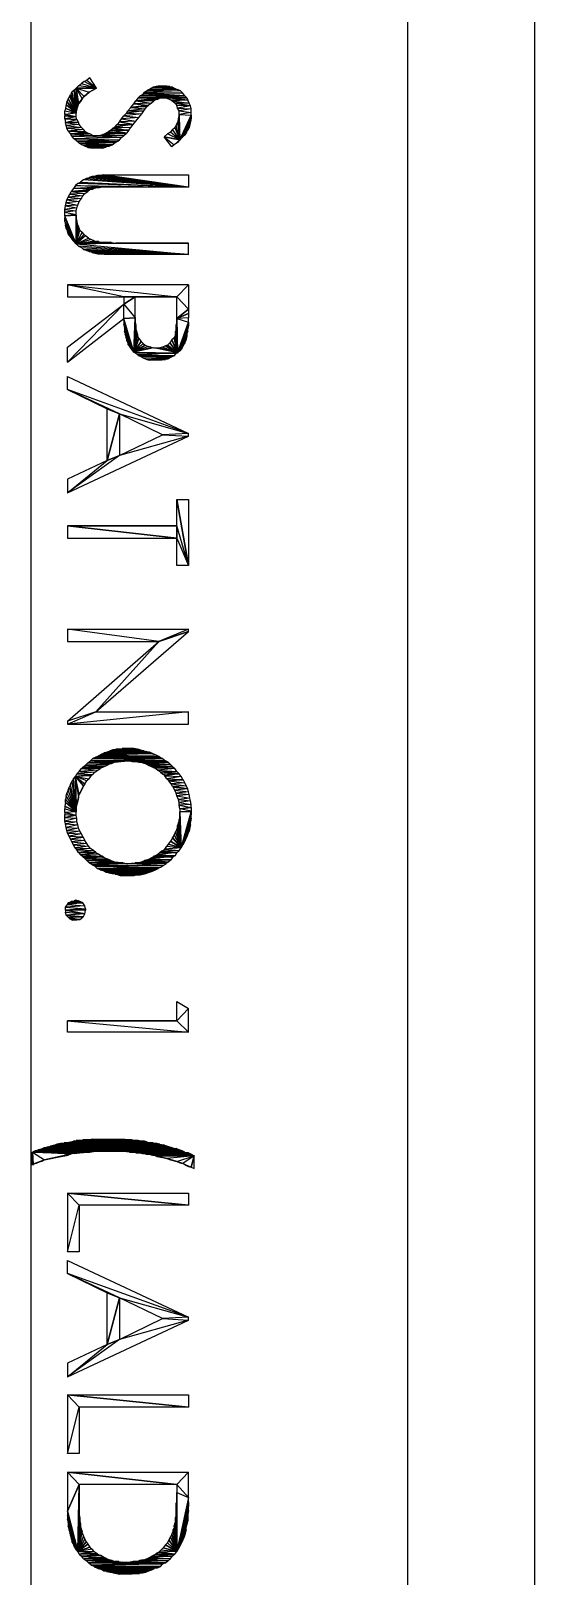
# Model space of a CAD drawing. Header units: metres. Extents: x 0 to 1000, y 0 to 1134.
# Drawn here: x 790.4 to 835, y 702.2 to 838.9 of the extents above; entities that cross this region are included whole.
import ezdxf

# ---------------------------------------------------------------- set-up
doc = ezdxf.new("R2010")
doc.units = ezdxf.units.M
doc.layers.add('PLOTS_FINAL', color=1, linetype='Continuous')
doc.layers.add('ROADS', color=1, linetype='Continuous')

msp = doc.modelspace()

# ---------------------------------------------------------------- linework, layer by layer
at = {"layer": 'PLOTS_FINAL', "color": 1}
for points in [[(794.25, 833.61), (794.06, 833.42), (794.44, 831.58)], [(794.44, 833.8), (794.25, 833.61), (794.44, 831.58)], [(794.44, 833.8), (796.22, 833.8), (794.63, 833.99)], [(795.58, 833.42), (796.22, 833.8), (794.44, 833.8)], [(795.58, 833.42), (795.14, 833.04), (794.44, 833.8)], [(795.14, 833.04), (794.44, 833.8), (794.95, 832.85)], [(794.44, 833.8), (794.95, 832.85), (794.63, 832.41)], [(794.63, 832.41), (794.57, 832.22), (794.44, 833.8)], [(794.57, 832.22), (794.44, 833.8), (794.44, 831.71)], [(794.44, 833.8), (794.44, 831.71), (794.44, 831.58)], [(796.22, 833.8), (794.63, 833.99), (794.89, 834.19)], [(794.89, 834.19), (796.22, 833.8), (795.14, 834.38)], [(796.22, 833.8), (795.14, 834.38), (795.39, 834.5)], [(795.65, 834.69), (795.39, 834.5), (796.22, 833.8)], [(795.9, 833.61), (795.58, 833.42), (796.22, 833.8)], [(800.73, 833.61), (803.65, 833.55), (800.47, 833.42)], [(803.2, 833.74), (803.39, 833.68), (800.73, 833.61)], [(800.98, 833.74), (803.2, 833.74), (800.73, 833.61)], [(803.39, 833.68), (800.73, 833.61), (803.65, 833.55)], [(800.98, 833.74), (803.2, 833.74), (801.24, 833.87)], [(801.24, 833.87), (802.95, 833.87), (801.49, 833.93)], [(803.2, 833.74), (801.24, 833.87), (802.95, 833.87)], [(801.49, 833.93), (802.7, 833.93), (801.81, 833.99)], [(802.95, 833.87), (801.49, 833.93), (802.7, 833.93)], [(802.7, 833.93), (801.81, 833.99), (802.44, 833.99)], [(793.55, 832.34), (793.49, 832.03), (794.44, 831.58)], [(793.62, 832.6), (793.55, 832.34), (794.44, 831.58)], [(793.74, 832.85), (793.62, 832.6), (794.44, 831.58)], [(793.74, 832.85), (794.44, 831.58), (793.87, 833.11)], [(794.44, 831.58), (793.87, 833.11), (793.93, 833.23)], [(794.06, 833.42), (793.93, 833.23), (794.44, 831.58)], [(794.57, 832.22), (794.5, 831.96), (794.44, 831.71)], [(794.95, 832.85), (794.82, 832.6), (794.63, 832.41)], [(795.58, 833.42), (795.39, 833.23), (795.14, 833.04)], [(799.52, 832.41), (800.79, 832.28), (799.27, 832.09)], [(800.79, 832.28), (800.79, 832.22), (799.27, 832.09)], [(800.79, 832.22), (800.66, 832.15), (799.27, 832.09)], [(799.71, 832.66), (801.05, 832.47), (799.52, 832.41)], [(801.05, 832.47), (799.52, 832.41), (800.79, 832.28)], [(801.49, 832.79), (801.87, 832.92), (799.71, 832.66)], [(801.87, 832.92), (799.9, 832.92), (799.71, 832.66)], [(801.49, 832.79), (801.3, 832.66), (799.71, 832.66)], [(801.3, 832.66), (799.71, 832.66), (801.05, 832.47)], [(799.9, 832.92), (804.22, 832.92), (800.09, 833.11)], [(802.38, 832.92), (804.22, 832.92), (799.9, 832.92)], [(802.38, 832.92), (801.87, 832.92), (799.9, 832.92)], [(800.28, 833.23), (804.03, 833.11), (800.09, 833.11)], [(804.22, 832.92), (800.09, 833.11), (804.03, 833.11)], [(800.41, 833.36), (800.28, 833.23), (804.03, 833.11)], [(800.47, 833.42), (803.84, 833.36), (800.41, 833.36)], [(803.84, 833.36), (800.41, 833.36), (804.03, 833.11)], [(803.65, 833.55), (800.47, 833.42), (803.84, 833.36)], [(801.62, 832.79), (801.49, 832.79), (801.87, 832.92)], [(802.7, 832.79), (804.28, 832.72), (802.38, 832.92)], [(804.28, 832.72), (802.38, 832.92), (804.22, 832.92)], [(802.7, 832.79), (804.28, 832.72), (802.89, 832.66)], [(804.28, 832.72), (802.89, 832.66), (804.41, 832.47)], [(802.89, 832.66), (804.41, 832.47), (803.14, 832.47)], [(803.14, 832.47), (803.33, 832.28), (804.54, 832.22)], [(804.41, 832.47), (803.14, 832.47), (804.54, 832.22)], [(803.33, 832.28), (804.54, 832.22), (803.39, 832.03)], [(804.54, 832.22), (803.39, 832.03), (804.6, 831.96)], [(793.49, 832.03), (793.43, 831.77), (794.44, 831.58)], [(793.43, 831.77), (794.44, 831.58), (793.43, 831.45)], [(794.44, 831.58), (793.43, 831.45), (794.44, 831.26)], [(793.43, 831.45), (793.43, 831.33), (794.44, 831.26)], [(793.43, 831.33), (794.44, 831.26), (793.43, 831.07)], [(794.44, 831.26), (793.43, 831.07), (794.5, 831.01)], [(793.49, 830.76), (794.5, 831.01), (793.43, 831.07)], [(794.63, 830.76), (793.49, 830.76), (794.5, 831.01)], [(798.44, 831.07), (799.71, 830.88), (798.25, 830.82)], [(799.71, 830.88), (798.25, 830.82), (799.46, 830.57)], [(798.63, 831.33), (799.97, 831.2), (798.44, 831.07)], [(799.97, 831.2), (798.44, 831.07), (799.71, 830.88)], [(798.89, 831.58), (800.22, 831.52), (798.63, 831.33)], [(800.22, 831.52), (798.63, 831.33), (799.97, 831.2)], [(800.41, 831.77), (798.89, 831.58), (800.22, 831.52)], [(799.01, 831.77), (800.41, 831.77), (798.89, 831.58)], [(799.27, 832.09), (800.54, 831.96), (799.01, 831.77)], [(800.54, 831.96), (799.01, 831.77), (800.41, 831.77)], [(800.66, 832.15), (799.27, 832.09), (800.54, 831.96)], [(803.39, 832.03), (804.6, 831.96), (803.52, 831.77)], [(803.39, 830.76), (803.59, 829.23), (803.46, 831.07)], [(803.59, 829.23), (803.46, 831.07), (803.52, 831.33)], [(804.6, 831.96), (803.52, 831.77), (804.6, 831.65)], [(803.52, 831.77), (804.6, 831.65), (803.52, 831.45)], [(804.6, 831.65), (803.52, 831.45), (804.6, 831.39)], [(803.52, 831.45), (803.52, 831.33), (803.59, 829.23)], [(803.52, 831.45), (804.6, 831.39), (803.59, 829.23)], [(804.6, 831.39), (804.6, 831.14), (803.59, 829.23)], [(804.6, 831.14), (804.54, 830.82), (803.59, 829.23)], [(794.63, 830.76), (793.49, 830.76), (794.7, 830.57)], [(793.49, 830.76), (794.7, 830.57), (793.55, 830.5)], [(794.7, 830.57), (793.55, 830.5), (794.89, 830.31)], [(793.55, 830.5), (794.89, 830.31), (793.62, 830.25)], [(794.89, 830.31), (793.62, 830.25), (795.08, 830.12)], [(793.62, 830.25), (795.08, 830.12), (793.74, 829.99)], [(795.08, 830.12), (793.74, 829.99), (795.27, 829.93)], [(793.93, 829.74), (795.27, 829.93), (793.74, 829.99)], [(795.39, 829.87), (793.93, 829.74), (795.27, 829.93)], [(795.39, 829.87), (795.65, 829.74), (793.93, 829.74)], [(795.65, 829.74), (793.93, 829.74), (795.9, 829.61)], [(793.93, 829.74), (795.9, 829.61), (794.06, 829.55)], [(795.9, 829.61), (794.06, 829.55), (798.44, 829.42)], [(794.06, 829.55), (798.44, 829.42), (794.25, 829.3)], [(798.44, 829.42), (795.9, 829.61), (796.54, 829.61)], [(796.79, 829.68), (798.63, 829.61), (796.54, 829.61)], [(798.63, 829.61), (796.54, 829.61), (798.44, 829.42)], [(798.89, 829.8), (796.79, 829.68), (798.63, 829.61)], [(797.04, 829.8), (798.89, 829.8), (796.79, 829.68)], [(797.3, 829.93), (797.04, 829.8), (798.89, 829.8)], [(797.3, 829.93), (798.89, 829.8), (797.49, 830.06)], [(797.68, 830.25), (799.08, 830.06), (797.49, 830.06)], [(798.89, 829.8), (797.49, 830.06), (799.08, 830.06)], [(797.87, 830.38), (799.27, 830.31), (797.68, 830.25)], [(799.27, 830.31), (797.68, 830.25), (799.08, 830.06)], [(798.06, 830.57), (799.46, 830.57), (797.87, 830.38)], [(799.46, 830.57), (797.87, 830.38), (799.27, 830.31)], [(798.25, 830.82), (798.06, 830.57), (799.46, 830.57)], [(802.19, 829.49), (803.59, 829.23), (802.51, 829.74)], [(803.08, 828.79), (803.59, 829.23), (802.19, 829.49)], [(802.19, 829.49), (803.08, 828.79), (802.89, 828.6)], [(803.59, 829.23), (802.51, 829.74), (802.76, 829.93)], [(802.76, 829.93), (803.59, 829.23), (802.95, 830.12)], [(803.59, 829.23), (802.95, 830.12), (803.14, 830.31)], [(803.14, 830.31), (803.59, 829.23), (803.27, 830.5)], [(803.59, 829.23), (803.27, 830.5), (803.39, 830.76)], [(804.54, 830.82), (804.47, 830.57), (803.59, 829.23)], [(804.47, 830.57), (804.41, 830.31), (803.59, 829.23)], [(804.22, 829.99), (804.41, 830.31), (803.59, 829.23)], [(804.22, 829.99), (804.16, 829.8), (803.59, 829.23)], [(804.16, 829.8), (803.97, 829.61), (803.59, 829.23)], [(803.97, 829.61), (803.78, 829.42), (803.59, 829.23)], [(804.28, 830.06), (804.22, 829.99), (804.41, 830.31)], [(798.44, 829.42), (794.25, 829.3), (798.25, 829.23)], [(794.25, 829.3), (798.25, 829.23), (794.5, 829.11)], [(798.25, 829.23), (794.5, 829.11), (798.12, 829.11)], [(798.12, 829.11), (794.7, 828.91), (794.5, 829.11)], [(797.87, 828.98), (798.12, 829.11), (794.7, 828.91)], [(797.87, 828.98), (794.7, 828.91), (797.62, 828.79)], [(794.7, 828.91), (794.95, 828.79), (797.62, 828.79)], [(794.95, 828.79), (797.62, 828.79), (795.2, 828.66)], [(797.62, 828.79), (795.2, 828.66), (797.36, 828.66)], [(795.2, 828.66), (797.36, 828.66), (795.46, 828.53)], [(797.36, 828.66), (797.11, 828.6), (795.46, 828.53)], [(797.11, 828.6), (795.46, 828.53), (796.79, 828.47)], [(795.46, 828.53), (796.79, 828.47), (795.71, 828.47)], [(797.93, 828.98), (797.87, 828.98), (798.12, 829.11)], [(803.39, 828.98), (803.08, 828.79), (803.59, 829.23)], [(804.35, 825.04), (794.57, 825.36), (794.82, 825.49)], [(794.82, 825.49), (804.35, 825.04), (795.08, 825.68)], [(804.35, 825.04), (795.08, 825.68), (795.33, 825.8)], [(795.33, 825.8), (804.35, 825.04), (795.58, 825.87)], [(804.35, 825.04), (795.58, 825.87), (795.65, 825.93)], [(795.84, 825.99), (795.65, 825.93), (804.35, 825.04)], [(795.84, 825.99), (796.03, 825.99)], [(796.03, 825.99), (795.84, 825.99), (804.35, 825.04)], [(796.28, 826.06), (796.03, 825.99), (804.35, 825.04)], [(796.28, 826.06), (796.54, 826.06)], [(796.54, 826.06), (796.28, 826.06), (804.35, 825.04)], [(796.54, 826.06), (804.35, 825.04), (796.85, 826.12)], [(804.35, 825.04), (796.85, 826.12), (804.35, 826.12)], [(793.74, 824.15), (794.89, 824.03), (793.62, 823.9)], [(794.89, 824.03), (793.62, 823.9), (794.7, 823.77)], [(793.87, 824.41), (795.01, 824.28), (793.74, 824.15)], [(795.01, 824.28), (793.74, 824.15), (794.89, 824.03)], [(794, 824.66), (795.2, 824.47), (793.87, 824.41)], [(795.2, 824.47), (793.87, 824.41), (795.01, 824.28)], [(794, 824.66), (795.9, 824.85), (794.19, 824.91)], [(795.65, 824.79), (794, 824.66), (795.9, 824.85)], [(795.65, 824.79), (795.46, 824.66), (794, 824.66)], [(795.46, 824.66), (794, 824.66), (795.2, 824.47)], [(796.6, 825.04), (794.38, 825.17), (794.19, 824.91)], [(796.16, 824.98), (796.6, 825.04), (794.19, 824.91)], [(795.9, 824.85), (794.19, 824.91), (796.16, 824.98)], [(794.38, 825.17), (804.35, 825.04), (794.57, 825.36)], [(804.35, 825.04), (796.6, 825.04), (794.38, 825.17)], [(796.47, 824.98), (796.16, 824.98), (796.6, 825.04)], [(793.49, 823.39), (794.5, 823.2), (793.43, 823.07)], [(794.5, 823.2), (793.43, 823.07), (794.44, 822.95)], [(793.43, 823.07), (794.44, 822.95), (793.43, 822.82)], [(794.44, 822.95), (793.43, 822.82), (794.44, 822.63)], [(793.43, 822.82), (794.44, 822.63), (793.43, 822.5)], [(793.55, 823.64), (794.57, 823.45), (793.49, 823.39)], [(794.57, 823.45), (793.49, 823.39), (794.5, 823.2)], [(793.62, 823.9), (794.7, 823.77), (793.55, 823.64)], [(794.7, 823.77), (793.55, 823.64), (794.57, 823.45)], [(793.43, 822.5), (794.44, 822.56), (794.44, 822.63)], [(794.44, 820.02), (793.43, 822.5), (794.44, 822.56)], [(793.43, 822.31), (794.44, 820.02), (793.43, 822.5)], [(794.44, 820.02), (793.43, 821.99), (793.43, 822.31)], [(793.49, 821.68), (794.44, 820.02), (793.43, 821.99)], [(794.44, 820.02), (793.55, 821.42), (793.49, 821.68)], [(793.68, 821.17), (794.44, 820.02), (793.55, 821.42)], [(794.44, 820.02), (794.44, 822.25), (794.44, 822.56)], [(794.5, 821.99), (794.44, 820.02), (794.44, 822.25)], [(794.44, 820.02), (794.57, 821.68), (794.5, 821.99)], [(794.63, 821.55), (794.44, 820.02), (794.57, 821.68)], [(794.44, 820.02), (794.76, 821.23), (794.63, 821.55)], [(794.44, 820.02), (793.74, 820.91), (793.68, 821.17)], [(793.93, 820.66), (794.44, 820.02), (793.74, 820.91)], [(794.44, 820.02), (794.06, 820.47), (793.93, 820.66)], [(794.19, 820.28), (794.44, 820.02), (794.06, 820.47)], [(794.95, 821.04), (794.44, 820.02), (794.76, 821.23)], [(794.44, 820.02), (795.14, 820.85), (794.95, 821.04)], [(795.27, 820.72), (794.44, 820.02), (795.14, 820.85)], [(794.44, 820.02), (795.52, 820.53), (795.27, 820.72)], [(795.77, 820.41), (794.44, 820.02), (795.52, 820.53)], [(794.44, 820.02), (796.03, 820.28), (795.77, 820.41)], [(796.22, 820.22), (794.44, 820.02), (796.03, 820.28)], [(796.41, 820.22), (796.6, 820.15), (794.44, 820.02)], [(796.22, 820.22), (796.41, 820.22), (794.44, 820.02)], [(797.55, 820.15), (797.93, 820.09), (794.44, 820.02)], [(796.6, 820.15), (797.55, 820.15), (794.44, 820.02)], [(804.35, 820.09), (794.44, 820.02), (804.35, 819.07)], [(797.93, 820.09), (804.35, 820.09), (794.44, 820.02)], [(804.35, 819.07), (794.63, 819.83), (794.44, 820.02)], [(796.41, 820.22), (796.22, 820.22)], [(797.55, 820.15), (796.6, 820.15)], [(804.35, 820.09), (797.93, 820.09)], [(794.89, 819.71), (804.35, 819.07), (794.63, 819.83)], [(804.35, 819.07), (795.08, 819.52), (794.89, 819.71)], [(795.33, 819.45), (804.35, 819.07), (795.08, 819.52)], [(795.58, 819.33), (795.65, 819.33), (795.33, 819.45)], [(795.65, 819.33), (795.33, 819.45), (804.35, 819.07)], [(804.35, 819.07), (795.84, 819.26), (795.65, 819.33)], [(796.09, 819.2), (804.35, 819.07), (795.84, 819.26)], [(796.35, 819.14), (796.6, 819.14), (796.09, 819.2)], [(796.6, 819.14), (796.09, 819.2), (804.35, 819.07)], [(796.6, 819.14), (804.35, 819.07), (796.92, 819.07)], [(793.68, 815.33), (798.63, 815.33), (793.68, 816.41)], [(798.63, 815.33), (793.68, 816.41), (803.33, 815.33)], [(793.68, 816.41), (803.33, 815.33), (804.35, 816.41)], [(803.33, 815.33), (804.35, 816.41), (804.35, 814.25)], [(798.63, 813.42), (798.63, 814.69), (793.68, 809.55)], [(798.63, 814.69), (793.68, 809.55), (793.68, 810.88)], [(799.65, 815.33), (798.63, 814.69), (799.65, 813.48)], [(803.33, 815.33), (799.65, 815.33), (798.63, 815.33)], [(799.65, 815.33), (798.63, 815.33), (798.63, 814.69)], [(798.63, 814.69), (799.65, 813.48), (798.63, 813.42)], [(803.33, 815.33), (804.35, 814.25), (803.33, 813.42)], [(799.52, 810.44), (798.63, 813.42), (799.65, 813.48)], [(798.63, 813.23), (799.52, 810.44), (798.63, 813.42)], [(798.63, 813.23), (798.63, 812.91), (799.52, 810.44)], [(799.65, 813.48), (799.65, 813.1), (799.52, 810.44)], [(799.65, 813.1), (799.71, 812.79), (799.52, 810.44)], [(803.27, 812.85), (803.39, 810.37), (803.33, 813.23)], [(804.35, 814.25), (804.35, 813.87), (803.33, 813.42)], [(804.35, 813.87), (804.35, 813.48), (803.33, 813.42)], [(804.35, 813.48), (803.33, 813.42), (804.35, 813.1)], [(803.39, 810.37), (803.33, 813.23), (803.33, 813.42)], [(803.33, 813.42), (804.35, 813.1), (803.39, 810.37)], [(804.35, 813.1), (804.35, 812.79), (803.39, 810.37)], [(798.63, 812.91), (798.7, 812.6), (799.52, 810.44)], [(798.7, 812.6), (798.7, 812.28), (799.52, 810.44)], [(798.7, 812.28), (798.76, 812.02), (799.52, 810.44)], [(798.76, 812.02), (798.82, 811.77), (799.52, 810.44)], [(798.82, 811.77), (798.89, 811.52), (799.52, 810.44)], [(799.71, 812.79), (799.71, 812.47), (799.52, 810.44)], [(799.71, 812.47), (799.78, 812.21), (799.52, 810.44)], [(799.52, 810.44), (799.84, 812.02), (799.78, 812.21)], [(799.84, 811.9), (799.52, 810.44), (799.84, 812.02)], [(799.84, 811.9), (799.97, 811.64), (799.52, 810.44)], [(803.39, 810.37), (803.08, 811.71), (803.14, 811.83)], [(803.2, 812.02), (803.14, 811.83), (803.39, 810.37)], [(803.27, 812.53), (803.2, 812.28), (803.39, 810.37)], [(803.2, 812.28), (803.2, 812.02), (803.39, 810.37)], [(803.27, 812.85), (803.27, 812.53), (803.39, 810.37)], [(804.35, 812.79), (804.28, 812.53), (803.39, 810.37)], [(803.39, 810.37), (804.28, 812.28), (804.28, 812.53)], [(804.22, 812.09), (803.39, 810.37), (804.28, 812.28)], [(804.22, 812.09), (804.22, 811.9), (803.39, 810.37)], [(803.39, 810.37), (804.22, 811.83), (804.22, 811.9)], [(804.16, 811.58), (803.39, 810.37), (804.22, 811.83)], [(799.01, 811.26), (799.52, 810.44), (798.89, 811.52)], [(799.01, 811.13), (799.2, 810.88), (799.01, 811.26)], [(799.2, 810.88), (799.01, 811.26), (799.52, 810.44)], [(799.2, 810.88), (799.33, 810.69), (799.52, 810.44)], [(799.97, 811.64), (800.16, 811.39), (799.52, 810.44)], [(800.16, 811.39), (800.35, 811.2), (799.52, 810.44)], [(800.35, 811.2), (800.54, 811.07), (799.52, 810.44)], [(800.54, 811.07), (800.79, 810.94), (799.52, 810.44)], [(799.52, 810.44), (801.05, 810.88), (800.79, 810.94)], [(801.3, 810.82), (799.52, 810.44), (801.05, 810.88)], [(801.3, 810.82), (799.52, 810.44), (803.39, 810.37)], [(799.52, 810.44), (803.39, 810.37), (799.78, 810.25)], [(803.39, 810.37), (803.27, 810.31), (799.78, 810.25)], [(801.3, 810.82), (801.81, 810.82), (803.39, 810.37)], [(801.81, 810.82), (803.39, 810.37), (802.06, 810.88)], [(802.32, 811.01), (802.06, 810.88), (803.39, 810.37)], [(802.51, 811.07), (802.32, 811.01), (803.39, 810.37)], [(802.7, 811.26), (802.51, 811.07), (803.39, 810.37)], [(802.89, 811.52), (802.7, 811.26), (803.39, 810.37)], [(802.89, 811.52), (803.39, 810.37), (803.08, 811.71)], [(804.16, 811.58), (804.03, 811.26), (803.39, 810.37)], [(803.39, 810.37), (803.9, 811.07), (804.03, 811.26)], [(803.78, 810.82), (803.39, 810.37), (803.9, 811.07)], [(803.78, 810.82), (803.59, 810.56), (803.39, 810.37)], [(803.27, 810.31), (799.78, 810.25), (803.08, 810.12)], [(803.08, 810.12), (799.97, 810.12), (799.78, 810.25)], [(800.16, 810.06), (803.08, 810.12), (799.97, 810.12)], [(802.82, 809.99), (800.16, 810.06), (803.08, 810.12)], [(800.35, 809.93), (802.82, 809.99), (800.16, 810.06)], [(802.57, 809.86), (800.35, 809.93), (802.82, 809.99)], [(800.66, 809.8), (802.57, 809.86), (800.35, 809.93)], [(802.32, 809.8), (800.66, 809.8), (802.57, 809.86)], [(800.92, 809.74), (802.32, 809.8), (800.66, 809.8)], [(802, 809.74), (800.92, 809.74), (802.32, 809.8)], [(804.35, 803.26), (793.68, 807.13), (793.68, 808.28)], [(793.68, 807.13), (797.17, 805.42), (798.25, 804.98)], [(798.25, 804.98), (804.35, 803.26), (793.68, 807.13)], [(797.17, 805.42), (798.25, 804.98), (797.17, 800.85)], [(798.25, 804.98), (798.25, 801.29), (797.17, 800.85)], [(798.25, 804.98), (804.35, 803.26), (802.06, 803.13)], [(804.35, 803.01), (798.25, 801.29), (793.68, 797.99)], [(802.06, 803.13), (804.35, 803.01), (798.25, 801.29)], [(804.35, 803.26), (802.06, 803.13), (804.35, 803.01)], [(793.68, 797.99), (797.17, 800.85), (798.25, 801.29)], [(793.68, 799.2), (793.68, 797.99), (797.17, 800.85)], [(804.35, 791.58), (803.33, 795.07), (803.33, 797.42)], [(804.35, 791.58), (803.33, 797.42), (804.35, 797.42)], [(793.68, 795.07), (793.68, 793.99), (803.33, 793.99)], [(793.68, 795.07), (803.33, 795.07)], [(803.33, 795.07), (793.68, 795.07), (803.33, 793.99)], [(803.33, 793.99), (804.35, 791.58), (803.33, 795.07)], [(803.33, 793.99), (804.35, 791.58), (803.33, 791.58)], [(804.35, 785.93), (801.74, 784.85), (793.68, 785.93)], [(801.74, 784.85), (793.68, 785.93), (793.68, 784.85)], [(804.35, 785.73), (804.35, 785.93), (801.74, 784.85)], [(801.74, 784.85), (796.16, 778.62), (793.68, 777.8)], [(804.35, 785.73), (801.74, 784.85), (796.16, 778.62)], [(804.35, 777.54), (804.35, 778.62), (793.68, 777.54)], [(804.35, 778.62), (793.68, 777.54), (796.16, 778.62)], [(793.68, 777.54), (796.16, 778.62), (793.68, 777.8)], [(796.66, 774.88), (801.49, 774.81), (796.41, 774.75)], [(796.92, 775), (801.17, 774.94), (796.66, 774.88)], [(801.17, 774.94), (796.66, 774.88), (801.49, 774.81)], [(797.17, 775.07), (796.92, 775), (801.17, 774.94)], [(800.66, 775.13), (797.17, 775.07), (800.41, 775.19)], [(797.17, 775.07), (800.41, 775.19), (797.43, 775.19)], [(800.66, 775.13), (800.92, 775.07), (797.17, 775.07)], [(800.92, 775.07), (797.17, 775.07), (801.17, 774.94)], [(800.41, 775.19), (797.43, 775.19), (800.09, 775.26)], [(797.43, 775.19), (800.09, 775.26), (797.68, 775.26)], [(800.09, 775.26), (797.68, 775.26), (797.93, 775.32)], [(797.93, 775.32), (798.25, 775.32)], [(798.25, 775.32), (797.93, 775.32), (800.09, 775.26)], [(798.51, 775.38), (799.84, 775.32), (798.25, 775.32)], [(799.84, 775.32), (798.25, 775.32), (800.09, 775.26)], [(799.52, 775.38), (798.51, 775.38), (799.84, 775.32)], [(794.89, 773.61), (796.35, 773.48), (794.7, 773.35)], [(796.35, 773.48), (794.7, 773.35), (796.09, 773.29)], [(796.54, 773.61), (794.89, 773.61), (796.79, 773.73)], [(794.89, 773.61), (796.79, 773.73), (795.01, 773.73)], [(796.54, 773.61), (794.89, 773.61), (796.35, 773.48)], [(795.27, 773.92), (797.04, 773.86), (795.01, 773.73)], [(797.04, 773.86), (795.01, 773.73), (796.79, 773.73)], [(795.27, 773.92), (797.55, 774.05), (795.46, 774.11)], [(797.3, 773.99), (795.27, 773.92), (797.55, 774.05)], [(797.3, 773.99), (795.27, 773.92), (797.04, 773.86)], [(798.38, 774.24), (798.95, 774.3), (795.46, 774.11)], [(795.71, 774.3), (798.95, 774.3), (795.46, 774.11)], [(797.81, 774.18), (798.38, 774.24), (795.46, 774.11)], [(797.81, 774.18), (795.46, 774.11), (797.55, 774.05)], [(795.71, 774.3), (802.32, 774.3), (795.9, 774.5)], [(802.32, 774.3), (799.14, 774.3), (795.71, 774.3)], [(799.14, 774.3), (795.71, 774.3), (798.95, 774.3)], [(795.9, 774.5), (802.06, 774.5), (796.16, 774.62)], [(802.32, 774.3), (795.9, 774.5), (802.06, 774.5)], [(796.41, 774.75), (801.74, 774.69), (796.16, 774.62)], [(796.16, 774.62), (801.81, 774.62), (801.74, 774.69)], [(802.06, 774.5), (796.16, 774.62), (801.81, 774.62)], [(801.49, 774.81), (796.41, 774.75), (801.74, 774.69)], [(798.12, 774.18), (797.81, 774.18), (798.38, 774.24)], [(798.7, 774.24), (798.38, 774.24), (798.95, 774.3)], [(799.39, 774.24), (799.71, 774.24), (799.14, 774.3)], [(799.71, 774.24), (799.14, 774.3), (802.57, 774.18)], [(799.14, 774.3), (802.57, 774.18), (802.32, 774.3)], [(799.71, 774.24), (799.97, 774.18), (802.57, 774.18)], [(799.97, 774.18), (802.57, 774.18), (800.28, 774.11)], [(802.57, 774.18), (800.28, 774.11), (802.76, 773.99)], [(800.28, 774.11), (800.54, 774.05), (802.76, 773.99)], [(800.54, 774.05), (802.76, 773.99), (800.79, 773.92)], [(802.76, 773.99), (800.79, 773.92), (802.95, 773.8)], [(800.79, 773.92), (801.05, 773.8), (802.95, 773.8)], [(801.05, 773.8), (802.95, 773.8), (801.3, 773.67)], [(801.3, 773.67), (801.36, 773.67), (802.95, 773.8)], [(801.36, 773.67), (802.95, 773.8), (803.14, 773.61)], [(801.36, 773.67), (803.14, 773.61), (801.62, 773.48)], [(803.14, 773.61), (801.62, 773.48), (803.33, 773.35)], [(801.62, 773.48), (803.33, 773.35), (801.87, 773.29)], [(793.81, 771.96), (794.44, 769.8), (793.93, 772.21)], [(794.44, 769.8), (793.93, 772.21), (794.06, 772.46)], [(794.06, 772.46), (794.44, 769.8), (794.19, 772.72)], [(794.44, 769.8), (794.19, 772.72), (794.38, 772.91)], [(794.5, 773.16), (795.9, 773.1), (794.38, 772.91)], [(795.9, 773.1), (795.77, 772.97), (794.38, 772.91)], [(795.77, 772.97), (794.38, 772.91), (795.58, 772.72)], [(795.58, 772.72), (795.39, 772.53), (794.38, 772.91)], [(795.39, 772.53), (794.38, 772.91), (795.2, 772.27)], [(794.38, 772.91), (795.2, 772.27), (795.08, 772.08)], [(795.08, 772.08), (794.7, 771.32), (794.38, 772.91)], [(794.7, 771.32), (794.38, 772.91), (794.63, 771.07)], [(794.38, 772.91), (794.63, 771.07), (794.44, 770.24)], [(794.38, 772.91), (794.44, 770.24), (794.44, 769.8)], [(794.7, 773.35), (796.09, 773.29), (794.5, 773.16)], [(796.09, 773.29), (794.5, 773.16), (795.9, 773.1)], [(803.52, 773.16), (801.87, 773.29), (803.33, 773.35)], [(802.06, 773.16), (803.52, 773.16), (801.87, 773.29)], [(802.06, 773.16), (803.52, 773.16), (802.25, 772.97)], [(803.52, 773.16), (802.25, 772.97), (803.71, 772.91)], [(802.25, 772.97), (803.71, 772.91), (802.44, 772.72)], [(803.71, 772.91), (802.44, 772.72), (803.84, 772.65)], [(802.44, 772.72), (803.84, 772.65), (802.63, 772.53)], [(803.84, 772.65), (803.9, 772.59), (802.63, 772.53)], [(803.9, 772.59), (802.63, 772.53), (804.03, 772.34)], [(802.63, 772.53), (804.03, 772.34), (802.82, 772.27)], [(804.03, 772.34), (802.82, 772.27), (804.16, 772.08)], [(802.82, 772.27), (804.16, 772.08), (802.95, 772.02)], [(793.49, 770.88), (794.44, 769.8), (793.55, 771.19)], [(794.44, 769.8), (793.49, 770.62), (793.49, 770.88)], [(794.44, 769.8), (793.55, 771.19), (793.62, 771.45)], [(793.62, 771.45), (794.44, 769.8), (793.74, 771.7)], [(794.44, 769.8), (793.74, 771.7), (793.81, 771.96)], [(794.63, 771.07), (794.57, 770.75), (794.44, 770.24)], [(794.57, 770.75), (794.5, 770.49), (794.44, 770.24)], [(795.08, 772.08), (794.95, 771.83), (794.7, 771.32)], [(794.95, 771.83), (794.82, 771.57), (794.7, 771.32)], [(804.16, 772.08), (802.95, 772.02), (804.28, 771.83)], [(802.95, 772.02), (803.01, 771.96), (804.28, 771.83)], [(803.01, 771.96), (804.28, 771.83), (803.14, 771.7)], [(804.28, 771.83), (803.14, 771.7), (804.35, 771.57)], [(803.14, 771.7), (804.35, 771.57), (803.27, 771.45)], [(804.35, 771.57), (803.27, 771.45), (804.41, 771.32)], [(803.27, 771.45), (804.41, 771.32), (803.33, 771.19)], [(804.41, 771.32), (803.33, 771.19), (804.47, 771)], [(803.33, 771.19), (804.47, 771), (803.46, 770.88)], [(804.47, 771), (803.46, 770.88), (804.54, 770.75)], [(803.46, 770.88), (804.54, 770.75), (803.52, 770.62)], [(804.54, 770.75), (803.52, 770.62), (804.6, 770.43)], [(793.43, 770.3), (794.44, 769.8), (793.49, 770.62)], [(793.43, 770.3), (793.43, 770.05), (794.44, 769.8)], [(793.43, 770.05), (794.44, 769.8), (793.43, 769.73)], [(794.44, 769.8), (793.43, 769.73), (794.44, 769.48)], [(793.43, 769.73), (793.43, 769.54), (794.44, 769.48)], [(793.43, 769.54), (794.44, 769.48), (793.43, 769.29)], [(794.44, 769.48), (793.43, 769.29), (794.5, 769.22)], [(794.44, 770.24), (794.44, 769.92), (794.44, 769.8)], [(803.52, 770.62), (804.6, 770.43), (803.52, 770.37)], [(804.6, 770.43), (803.52, 770.37), (804.6, 770.18)], [(803.52, 770.37), (804.6, 770.18), (803.59, 770.05)], [(803.59, 769.42), (803.52, 769.1), (803.71, 766.62)], [(804.6, 769.86), (803.59, 770.05), (804.6, 770.18)], [(803.59, 769.8), (804.6, 769.86), (803.59, 770.05)], [(804.6, 769.8), (803.59, 769.8), (804.6, 769.86)], [(803.59, 769.8), (803.59, 769.67), (803.71, 766.62)], [(803.71, 766.62), (804.6, 769.8), (803.59, 769.8)], [(803.59, 769.67), (803.59, 769.42), (803.71, 766.62)], [(804.6, 769.54), (803.71, 766.62), (804.6, 769.8)], [(803.71, 766.62), (804.6, 769.22), (804.6, 769.54)], [(793.43, 769.29), (794.5, 769.22), (793.43, 768.97)], [(794.5, 769.22), (793.43, 768.97), (794.5, 768.91)], [(793.43, 768.97), (794.5, 768.91), (793.49, 768.72)], [(794.5, 768.91), (793.49, 768.72), (794.57, 768.65)], [(793.49, 768.72), (794.57, 768.65), (793.55, 768.4)], [(794.57, 768.65), (793.55, 768.4), (794.63, 768.34)], [(793.55, 768.4), (794.63, 768.34), (793.62, 768.15)], [(794.63, 768.34), (793.62, 768.15), (794.76, 768.08)], [(793.62, 768.15), (794.76, 768.08), (793.68, 767.89)], [(794.76, 768.08), (793.68, 767.89), (794.89, 767.83)], [(803.2, 768.02), (803.08, 767.76), (803.71, 766.62)], [(803.33, 768.27), (803.2, 768.02), (803.71, 766.62)], [(803.39, 768.59), (803.33, 768.27), (803.71, 766.62)], [(803.46, 768.84), (803.39, 768.59), (803.71, 766.62)], [(803.52, 769.1), (803.46, 768.84), (803.71, 766.62)], [(804.54, 768.91), (803.71, 766.62), (804.6, 769.22)], [(803.71, 766.62), (804.54, 768.65), (804.54, 768.91)], [(804.47, 768.4), (803.71, 766.62), (804.54, 768.65)], [(804.28, 767.83), (804.47, 768.4), (803.71, 766.62)], [(804.41, 768.08), (804.28, 767.83), (804.47, 768.4)], [(793.68, 767.89), (794.89, 767.83), (793.81, 767.64)], [(794.89, 767.83), (793.81, 767.64), (795.01, 767.57)], [(793.81, 767.64), (795.01, 767.57), (793.93, 767.38)], [(795.01, 767.57), (795.08, 767.51), (793.93, 767.38)], [(795.08, 767.51), (793.93, 767.38), (795.2, 767.26)], [(793.93, 767.38), (795.2, 767.26), (794.06, 767.13)], [(795.2, 767.26), (794.06, 767.13), (795.39, 767)], [(794.06, 767.13), (795.39, 767), (794.19, 766.88)], [(795.39, 767), (794.19, 766.88), (795.52, 766.75)], [(794.19, 766.88), (795.52, 766.75), (794.31, 766.62)], [(795.52, 766.75), (794.31, 766.62), (795.71, 766.56)], [(794.31, 766.62), (795.71, 766.56), (794.5, 766.43)], [(802.44, 766.75), (803.71, 766.62), (802.25, 766.49)], [(803.71, 766.62), (802.25, 766.49), (803.52, 766.37)], [(802.57, 766.94), (802.44, 766.75), (803.71, 766.62)], [(802.76, 767.19), (802.57, 766.94), (803.71, 766.62)], [(802.76, 767.19), (803.71, 766.62), (802.95, 767.45)], [(803.08, 767.76), (802.95, 767.51), (803.71, 766.62)], [(803.71, 766.62), (802.95, 767.45), (802.95, 767.51)], [(803.84, 766.88), (804.28, 767.83), (803.71, 766.62)], [(804.22, 767.57), (803.84, 766.88), (804.28, 767.83)], [(803.84, 766.88), (804.09, 767.32), (804.22, 767.57)], [(803.97, 767.07), (803.84, 766.88), (804.09, 767.32)], [(795.71, 766.56), (794.5, 766.43), (795.97, 766.37)], [(794.5, 766.43), (795.97, 766.37), (794.63, 766.18)], [(795.97, 766.37), (794.63, 766.18), (796.16, 766.18)], [(794.82, 765.99), (796.16, 766.18), (794.63, 766.18)], [(796.41, 766.05), (794.82, 765.99), (796.16, 766.18)], [(796.41, 766.05), (794.82, 765.99), (796.66, 765.86)], [(794.82, 765.99), (796.66, 765.86), (795.01, 765.8)], [(796.73, 765.86), (795.01, 765.8), (796.92, 765.73)], [(796.66, 765.86), (796.73, 765.86), (795.01, 765.8)], [(795.01, 765.8), (796.92, 765.73), (795.2, 765.67)], [(796.92, 765.73), (795.2, 765.67), (797.24, 765.61)], [(795.2, 765.67), (797.24, 765.61), (795.39, 765.48)], [(797.24, 765.61), (795.39, 765.48), (797.49, 765.48)], [(795.58, 765.29), (797.49, 765.48), (795.39, 765.48)], [(797.74, 765.41), (795.58, 765.29), (797.49, 765.48)], [(797.74, 765.41), (798, 765.35), (795.58, 765.29)], [(798, 765.35), (795.58, 765.29), (798.31, 765.29)], [(795.58, 765.29), (798.31, 765.29), (795.84, 765.1)], [(798.57, 765.29), (798.89, 765.22), (795.84, 765.1)], [(798.31, 765.29), (798.57, 765.29), (795.84, 765.1)], [(796.73, 765.86), (796.66, 765.86)], [(798.57, 765.29), (798.31, 765.29)], [(799.65, 765.29), (802.38, 765.22), (799.33, 765.22)], [(799.65, 765.29), (799.9, 765.29)], [(799.9, 765.29), (799.65, 765.29), (802.38, 765.22)], [(799.9, 765.29), (802.38, 765.22), (800.16, 765.35)], [(800.47, 765.48), (802.57, 765.35), (800.16, 765.35)], [(802.38, 765.22), (800.16, 765.35), (802.57, 765.35)], [(800.47, 765.48), (802.57, 765.35), (800.73, 765.54)], [(800.98, 765.67), (802.82, 765.54), (800.73, 765.54)], [(802.57, 765.35), (800.73, 765.54), (802.82, 765.54)], [(803.01, 765.8), (800.98, 765.67), (802.82, 765.54)], [(801.24, 765.8), (803.01, 765.8), (800.98, 765.67)], [(801.24, 765.8), (803.01, 765.8), (801.3, 765.86)], [(801.55, 765.99), (803.2, 765.92), (801.3, 765.86)], [(803.01, 765.8), (801.3, 765.86), (803.2, 765.92)], [(803.33, 766.18), (801.55, 765.99), (803.2, 765.92)], [(801.81, 766.18), (803.33, 766.18), (801.55, 765.99)], [(802, 766.3), (801.81, 766.18), (803.33, 766.18)], [(802.25, 766.49), (803.52, 766.37), (802, 766.3)], [(803.52, 766.37), (802, 766.3), (803.33, 766.18)], [(798.89, 765.22), (795.84, 765.1), (802.12, 765.03)], [(795.84, 765.1), (802.12, 765.03), (796.09, 764.97)], [(802.12, 765.03), (796.09, 764.97), (801.87, 764.91)], [(796.09, 764.97), (801.87, 764.91), (796.28, 764.78)], [(801.87, 764.91), (801.68, 764.78), (796.28, 764.78)], [(801.68, 764.78), (796.28, 764.78), (801.43, 764.65)], [(796.28, 764.78), (801.43, 764.65), (796.54, 764.65)], [(796.54, 764.65), (796.79, 764.59), (801.17, 764.53)], [(801.43, 764.65), (796.54, 764.65), (801.17, 764.53)], [(796.79, 764.59), (801.17, 764.53), (797.04, 764.46)], [(801.17, 764.53), (797.04, 764.46), (800.92, 764.46)], [(797.04, 764.46), (800.92, 764.46), (797.3, 764.4)], [(800.92, 764.46), (797.3, 764.4), (800.6, 764.34)], [(797.3, 764.4), (797.62, 764.34), (800.6, 764.34)], [(797.62, 764.34), (800.6, 764.34), (797.87, 764.27)], [(800.6, 764.34), (797.87, 764.27), (800.35, 764.27)], [(797.87, 764.27), (800.35, 764.27), (798.12, 764.21)], [(800.35, 764.27), (798.12, 764.21), (800.09, 764.21)], [(800.09, 764.21), (799.78, 764.21), (798.12, 764.21)], [(799.78, 764.21), (798.12, 764.21), (798.44, 764.14)], [(799.78, 764.21), (799.52, 764.14), (798.44, 764.14)], [(798.89, 765.22), (799.33, 765.22), (802.12, 765.03)], [(799.33, 765.22), (802.12, 765.03), (802.38, 765.22)], [(793.68, 761.6), (795.2, 761.48), (793.49, 761.35)], [(795.2, 761.48), (793.49, 761.35), (795.27, 761.22)], [(793.49, 761.35), (795.27, 761.22), (793.49, 761.1)], [(795.27, 761.22), (795.27, 761.1), (793.49, 761.1)], [(793.74, 761.73), (795.01, 761.73), (793.68, 761.6)], [(795.01, 761.73), (793.68, 761.6), (795.2, 761.48)], [(794, 761.86), (794.89, 761.8), (793.74, 761.73)], [(794.89, 761.8), (793.74, 761.73), (795.01, 761.73)], [(794.25, 761.92), (794.63, 761.92), (794, 761.86)], [(794.63, 761.92), (794, 761.86), (794.89, 761.8)], [(794.38, 761.99), (794.25, 761.92), (794.63, 761.92)], [(793.49, 761.1), (793.49, 760.91), (795.2, 760.78)], [(795.27, 761.1), (793.49, 761.1), (795.2, 760.78)], [(793.49, 760.91), (795.2, 760.78), (793.55, 760.65)], [(795.2, 760.78), (793.55, 760.65), (795.08, 760.53)], [(793.55, 760.65), (795.08, 760.53), (793.74, 760.46)], [(795.08, 760.53), (795.01, 760.46), (793.74, 760.46)], [(794.76, 760.27), (793.87, 760.33), (793.74, 760.46)], [(795.01, 760.46), (793.74, 760.46), (794.76, 760.27)], [(794.12, 760.21), (794.76, 760.27), (793.87, 760.33)], [(794.5, 760.21), (794.12, 760.21), (794.76, 760.27)], [(803.33, 753.03), (804.35, 752.4), (803.33, 751.32)], [(804.35, 752.4), (803.33, 751.32), (804.35, 750.3)], [(793.68, 751.32), (804.35, 750.3), (793.68, 750.3)], [(793.68, 751.32), (803.33, 751.32)], [(803.33, 751.32), (793.68, 751.32), (804.35, 750.3)], [(799.9, 740.71), (794.19, 740.65), (800.16, 740.65)], [(799.58, 740.71), (799.9, 740.71), (794.19, 740.65)], [(794.44, 740.71), (799.58, 740.71), (794.19, 740.65)], [(794.44, 740.71), (794.76, 740.71)], [(794.76, 740.71), (794.44, 740.71), (799.58, 740.71)], [(799.33, 740.78), (794.76, 740.71), (799.58, 740.71)], [(799.01, 740.78), (799.33, 740.78), (794.76, 740.71)], [(795.01, 740.78), (799.01, 740.78), (794.76, 740.71)], [(795.01, 740.78), (795.58, 740.78)], [(795.58, 740.78), (795.01, 740.78), (799.01, 740.78)], [(795.58, 740.78), (799.01, 740.78), (795.9, 740.84)], [(799.01, 740.78), (795.9, 740.84), (798.76, 740.84)], [(799.33, 740.78), (799.01, 740.78)], [(799.9, 740.71), (799.58, 740.71)], [(795.97, 739.76), (790.82, 739.82), (790.57, 739.7)], [(795.97, 739.76), (790.57, 739.7), (795.65, 739.7)], [(795.65, 739.7), (795.33, 739.7), (790.57, 739.7)], [(795.33, 739.7), (790.57, 739.7), (794.76, 739.63)], [(790.57, 739.7), (794.76, 739.63), (794.25, 739.57)], [(794.25, 739.57), (793.93, 739.51), (790.57, 739.7)], [(793.93, 739.51), (790.57, 739.7), (791.65, 739)], [(790.57, 739.7), (791.65, 739), (790.63, 738.62)], [(790.57, 739.7), (790.63, 738.62), (790.57, 738.55)], [(791.08, 739.89), (803.52, 739.89), (790.82, 739.82)], [(803.52, 739.89), (790.82, 739.82), (803.78, 739.82)], [(790.82, 739.82), (803.78, 739.82), (798.89, 739.76)], [(798.89, 739.76), (795.97, 739.76), (790.82, 739.82)], [(791.33, 739.95), (791.08, 739.89), (803.52, 739.89)], [(802.95, 740.08), (803.27, 740.01), (791.33, 739.95)], [(791.58, 740.08), (802.95, 740.08), (791.33, 739.95)], [(803.27, 740.01), (791.33, 739.95), (803.52, 739.89)], [(791.84, 740.14), (802.7, 740.14), (791.58, 740.08)], [(802.7, 740.14), (791.58, 740.08), (802.95, 740.08)], [(792.79, 739.25), (793.93, 739.51), (791.65, 739)], [(792.16, 740.21), (802.44, 740.21), (791.84, 740.14)], [(802.44, 740.21), (791.84, 740.14), (802.7, 740.14)], [(792.41, 740.27), (792.16, 740.21), (802.44, 740.21)], [(801.81, 740.4), (802.12, 740.33), (792.41, 740.27)], [(792.73, 740.4), (801.81, 740.4), (792.41, 740.27)], [(802.12, 740.33), (792.41, 740.27), (802.44, 740.21)], [(793.04, 740.46), (792.73, 740.4), (801.81, 740.4)], [(793.74, 739.44), (792.79, 739.25), (793.93, 739.51)], [(793.74, 739.44), (793.43, 739.38), (792.79, 739.25)], [(793.43, 739.38), (793.11, 739.32), (792.79, 739.25)], [(801.24, 740.52), (801.55, 740.46), (793.04, 740.46)], [(801.05, 740.52), (801.24, 740.52), (793.04, 740.46)], [(793.36, 740.52), (801.05, 740.52), (793.04, 740.46)], [(801.55, 740.46), (793.04, 740.46), (801.81, 740.4)], [(793.36, 740.52), (793.62, 740.52)], [(793.62, 740.52), (793.36, 740.52), (801.05, 740.52)], [(793.62, 740.52), (801.05, 740.52), (793.93, 740.59)], [(793.93, 740.59), (800.73, 740.59), (800.47, 740.65)], [(800.16, 740.65), (800.47, 740.65), (793.93, 740.59)], [(794.19, 740.65), (800.16, 740.65), (793.93, 740.59)], [(801.05, 740.52), (793.93, 740.59), (800.73, 740.59)], [(794.76, 739.63), (794.5, 739.57), (794.25, 739.57)], [(795.33, 739.7), (795.08, 739.63), (794.76, 739.63)], [(803.78, 739.82), (798.89, 739.76), (804.03, 739.7)], [(798.89, 739.76), (804.03, 739.7), (799.14, 739.7)], [(799.14, 739.7), (799.46, 739.7), (804.03, 739.7)], [(799.46, 739.7), (804.35, 739.63), (799.71, 739.63)], [(799.46, 739.7), (804.03, 739.7), (804.35, 739.63)], [(799.71, 739.63), (800.03, 739.63), (804.35, 739.63)], [(800.03, 739.63), (800.28, 739.57), (804.6, 739.51)], [(800.03, 739.63), (804.35, 739.63), (804.6, 739.51)], [(800.47, 740.65), (800.16, 740.65)], [(800.28, 739.57), (804.6, 739.51), (800.6, 739.51)], [(800.6, 739.51), (800.85, 739.51), (804.6, 739.51)], [(800.85, 739.51), (801.17, 739.44), (804.86, 739.38)], [(800.85, 739.51), (804.6, 739.51), (804.86, 739.38)], [(801.24, 740.52), (801.05, 740.52)], [(801.17, 739.44), (804.86, 739.38), (801.43, 739.38)], [(802.19, 739.19), (801.55, 739.32), (801.43, 739.38)], [(802.19, 739.19), (802.44, 739.13), (801.43, 739.38)], [(802.44, 739.13), (801.43, 739.38), (804.86, 739.38)], [(801.87, 739.25), (802.19, 739.19), (801.55, 739.32)], [(802.44, 739.13), (803.33, 738.87), (804.86, 739.38)], [(803.33, 738.87), (804.86, 739.38), (803.84, 738.68)], [(804.86, 739.38), (803.84, 738.68), (804.6, 738.36)], [(804.86, 739.38), (804.6, 738.36), (804.86, 738.24)], [(791.14, 738.81), (791.65, 739), (790.63, 738.62)], [(791.14, 738.81), (790.89, 738.68), (790.63, 738.62)], [(791.39, 738.87), (791.14, 738.81), (791.65, 739)], [(792.22, 739.13), (792.79, 739.25), (791.65, 739)], [(792.22, 739.13), (791.96, 739.06), (791.65, 739)], [(792.54, 739.19), (792.22, 739.13), (792.79, 739.25)], [(802.44, 739.13), (802.76, 739), (803.33, 738.87)], [(802.76, 739), (803.01, 738.94), (803.33, 738.87)], [(803.33, 738.87), (803.59, 738.74), (803.84, 738.68)], [(804.6, 738.36), (804.09, 738.55), (803.84, 738.68)], [(804.35, 738.43), (804.6, 738.36), (804.09, 738.55)], [(804.35, 735), (794.7, 735), (793.68, 736.08)], [(794.7, 735), (793.68, 736.08), (793.68, 730.87)], [(804.35, 735), (793.68, 736.08), (804.35, 736.08)], [(794.7, 735), (794.7, 730.87), (793.68, 730.87)], [(804.35, 725.09), (793.68, 728.97), (793.68, 730.11)], [(793.68, 728.97), (797.17, 727.25), (798.25, 726.81)], [(798.25, 726.81), (804.35, 725.09), (793.68, 728.97)], [(797.17, 727.25), (798.25, 726.81), (797.17, 722.68)], [(798.25, 726.81), (798.25, 723.12), (797.17, 722.68)], [(798.25, 726.81), (804.35, 725.09), (802.06, 724.97)], [(804.35, 724.84), (798.25, 723.12), (793.68, 719.82)], [(802.06, 724.97), (804.35, 724.84), (798.25, 723.12)], [(804.35, 725.09), (802.06, 724.97), (804.35, 724.84)], [(793.68, 719.82), (797.17, 722.68), (798.25, 723.12)], [(793.68, 721.03), (793.68, 719.82), (797.17, 722.68)], [(804.35, 717.15), (794.7, 717.15), (793.68, 718.23)], [(794.7, 717.15), (793.68, 718.23), (793.68, 713.03)], [(804.35, 717.15), (793.68, 718.23), (804.35, 718.23)], [(794.7, 717.15), (794.7, 713.03), (793.68, 713.03)], [(803.33, 710.3), (794.7, 710.3), (793.68, 711.38)], [(794.7, 710.3), (793.68, 711.38), (793.68, 707.95)], [(793.68, 711.38), (804.35, 711.38), (803.33, 710.3)], [(804.35, 711.38), (803.33, 710.3), (804.35, 709.15)], [(794.7, 710.3), (793.68, 707.95), (794.57, 704.39)], [(794.7, 710.3), (794.7, 709.09), (794.57, 704.39)], [(803.33, 710.3), (803.33, 709.6), (804.35, 709.15)], [(803.33, 704.39), (803.33, 709.34), (803.33, 709.6)], [(803.33, 709.6), (804.35, 709.15), (803.33, 704.39)], [(803.33, 708.96), (803.33, 704.39), (803.33, 709.34)], [(793.68, 707.95), (793.68, 707.57), (794.57, 704.39)], [(794.7, 709.09), (794.7, 708.71), (794.57, 704.39)], [(794.7, 708.71), (794.7, 708.33), (794.57, 704.39)], [(794.7, 708.33), (794.7, 707.95), (794.57, 704.39)], [(794.7, 707.95), (794.7, 707.63), (794.57, 704.39)], [(803.33, 708.96), (803.27, 708.65), (803.33, 704.39)], [(803.27, 708.65), (803.27, 708.26), (803.33, 704.39)], [(803.33, 704.39), (803.27, 707.95), (803.27, 708.26)], [(803.27, 707.69), (803.33, 704.39), (803.27, 707.95)], [(803.33, 704.39), (804.35, 708.77), (804.35, 709.15)], [(804.35, 708.39), (803.33, 704.39), (804.35, 708.77)], [(803.33, 704.39), (804.35, 708.01), (804.35, 708.39)], [(804.28, 707.69), (803.33, 704.39), (804.35, 708.01)], [(793.68, 707.57), (793.68, 707.25), (794.57, 704.39)], [(793.68, 707.25), (793.74, 706.93), (794.57, 704.39)], [(793.74, 706.93), (793.74, 706.61), (794.57, 704.39)], [(793.74, 706.61), (793.81, 706.3), (794.57, 704.39)], [(794.7, 707.63), (794.76, 707.31), (794.57, 704.39)], [(794.76, 707.31), (794.76, 707.06), (794.57, 704.39)], [(794.76, 707.06), (794.82, 706.8), (794.57, 704.39)], [(794.82, 706.8), (794.82, 706.55), (794.57, 704.39)], [(794.82, 706.55), (794.89, 706.3), (794.57, 704.39)], [(803.14, 706.87), (803.08, 706.68), (803.33, 704.39)], [(803.08, 706.68), (803.08, 706.42), (803.33, 704.39)], [(803.2, 707.12), (803.14, 706.87), (803.33, 704.39)], [(803.27, 707.69), (803.2, 707.38), (803.33, 704.39)], [(803.2, 707.38), (803.2, 707.12), (803.33, 704.39)], [(804.28, 707.69), (804.28, 707.38), (803.33, 704.39)], [(804.28, 707.38), (804.28, 707.12), (803.33, 704.39)], [(804.28, 707.12), (804.22, 706.8), (803.33, 704.39)], [(804.22, 706.8), (804.16, 706.55), (803.33, 704.39)], [(803.33, 704.39), (804.16, 706.3), (804.16, 706.55)], [(793.81, 706.3), (793.87, 706.04), (794.57, 704.39)], [(793.87, 706.04), (793.93, 705.79), (794.57, 704.39)], [(793.93, 705.79), (794, 705.53), (794.57, 704.39)], [(794, 705.53), (794.06, 705.28), (794.57, 704.39)], [(794.06, 705.28), (794.19, 705.03), (794.57, 704.39)], [(794.89, 706.3), (794.95, 706.17), (794.57, 704.39)], [(794.57, 704.39), (794.95, 706.04), (794.95, 706.17)], [(795.08, 705.72), (794.57, 704.39), (794.95, 706.04)], [(795.08, 705.72), (795.2, 705.47), (794.57, 704.39)], [(795.2, 705.47), (795.33, 705.22), (794.57, 704.39)], [(795.33, 705.22), (795.46, 705.03), (794.57, 704.39)], [(802.51, 705.15), (802.32, 704.96), (803.33, 704.39)], [(802.63, 705.41), (802.51, 705.15), (803.33, 704.39)], [(802.76, 705.66), (802.63, 705.41), (803.33, 704.39)], [(802.89, 705.92), (802.76, 705.66), (803.33, 704.39)], [(803.01, 706.23), (802.89, 705.92), (803.33, 704.39)], [(803.33, 704.39), (803.01, 706.3), (803.08, 706.42)], [(803.01, 706.23), (803.33, 704.39), (803.01, 706.3)], [(804.09, 706.11), (803.33, 704.39), (804.16, 706.3)], [(804.09, 706.11), (804.03, 705.85), (803.33, 704.39)], [(804.03, 705.85), (803.97, 705.66), (803.33, 704.39)], [(803.97, 705.66), (803.84, 705.41), (803.33, 704.39)], [(803.46, 704.65), (803.84, 705.41), (803.33, 704.39)], [(803.71, 705.09), (803.46, 704.65), (803.84, 705.41)], [(794.57, 704.39), (794.25, 704.84), (794.19, 705.03)], [(794.38, 704.58), (794.57, 704.39), (794.25, 704.84)], [(795.46, 705.03), (795.65, 704.77), (794.57, 704.39)], [(795.65, 704.77), (795.84, 704.58), (794.57, 704.39)], [(795.84, 704.58), (794.57, 704.39), (796.03, 704.39)], [(794.57, 704.39), (796.03, 704.39), (794.7, 704.14)], [(796.03, 704.39), (796.28, 704.2), (794.7, 704.14)], [(796.35, 704.14), (794.7, 704.14), (796.28, 704.2)], [(794.89, 703.95), (796.35, 704.14), (794.7, 704.14)], [(796.6, 704.01), (794.89, 703.95), (796.35, 704.14)], [(796.6, 704.01), (794.89, 703.95), (796.85, 703.88)], [(794.89, 703.95), (796.85, 703.88), (795.08, 703.76)], [(796.85, 703.88), (795.08, 703.76), (797.11, 703.76)], [(800.85, 703.82), (802.76, 703.76), (800.6, 703.69)], [(801.11, 703.95), (802.95, 703.95), (800.85, 703.82)], [(802.95, 703.95), (800.85, 703.82), (802.76, 703.76)], [(801.11, 703.95), (802.95, 703.95), (801.36, 704.07)], [(801.49, 704.2), (803.14, 704.14), (801.36, 704.07)], [(802.95, 703.95), (801.36, 704.07), (803.14, 704.14)], [(801.74, 704.33), (801.49, 704.2), (803.14, 704.14)], [(801.93, 704.52), (803.33, 704.39), (801.74, 704.33)], [(803.33, 704.39), (801.74, 704.33), (803.14, 704.14)], [(802.12, 704.71), (801.93, 704.52), (803.33, 704.39)], [(802.32, 704.96), (802.12, 704.71), (803.33, 704.39)], [(803.71, 705.09), (803.59, 704.84), (803.46, 704.65)], [(795.33, 703.57), (797.11, 703.76), (795.08, 703.76)], [(797.36, 703.63), (795.33, 703.57), (797.11, 703.76)], [(797.36, 703.63), (795.33, 703.57), (797.62, 703.57)], [(795.33, 703.57), (797.62, 703.57), (795.52, 703.38)], [(797.62, 703.57), (797.87, 703.5), (795.52, 703.38)], [(798.19, 703.5), (798.51, 703.44), (795.52, 703.38)], [(797.87, 703.5), (798.19, 703.5), (795.52, 703.38)], [(798.51, 703.44), (795.52, 703.38), (802.32, 703.38)], [(795.52, 703.38), (802.32, 703.38), (795.77, 703.18)], [(802.32, 703.38), (802.06, 703.25), (795.77, 703.18)], [(802.06, 703.25), (795.77, 703.18), (801.87, 703.06)], [(795.77, 703.18), (801.87, 703.06), (796.03, 703.06)], [(796.03, 703.06), (796.09, 702.99), (801.62, 702.93)], [(801.87, 703.06), (796.03, 703.06), (801.62, 702.93)], [(796.09, 702.99), (801.62, 702.93), (796.35, 702.87)], [(801.62, 702.93), (801.36, 702.87), (796.35, 702.87)], [(796.35, 702.87), (796.6, 702.8), (801.11, 702.74)], [(801.36, 702.87), (796.35, 702.87), (801.11, 702.74)], [(796.6, 702.8), (801.11, 702.74), (796.85, 702.68)], [(801.11, 702.74), (796.85, 702.68), (800.85, 702.68)], [(796.85, 702.68), (800.85, 702.68), (797.11, 702.61)], [(800.85, 702.68), (797.11, 702.61), (800.6, 702.55)], [(797.11, 702.61), (797.43, 702.55), (800.6, 702.55)], [(797.43, 702.55), (800.6, 702.55), (797.68, 702.49)], [(797.68, 702.49), (800.28, 702.49), (800.6, 702.55)], [(798, 702.42), (800.03, 702.42), (797.68, 702.49)], [(800.03, 702.42), (797.68, 702.49), (800.28, 702.49)], [(798.19, 703.5), (797.87, 703.5)], [(800.03, 702.42), (799.71, 702.42), (798, 702.42)], [(799.71, 702.42), (798, 702.42), (798.25, 702.36)], [(799.71, 702.42), (799.39, 702.36), (798.25, 702.36)], [(802.32, 703.38), (798.51, 703.44), (799.2, 703.44)], [(799.46, 703.5), (799.2, 703.44), (802.32, 703.38)], [(799.46, 703.5), (799.78, 703.5)], [(799.78, 703.5), (799.46, 703.5), (802.32, 703.38)], [(800.03, 703.57), (802.57, 703.57), (799.78, 703.5)], [(802.57, 703.57), (799.78, 703.5), (802.32, 703.38)], [(800.03, 703.57), (802.57, 703.57), (800.35, 703.63)], [(802.57, 703.57), (800.35, 703.63), (800.6, 703.69)], [(802.76, 703.76), (800.6, 703.69), (802.57, 703.57)]]:
    msp.add_lwpolyline(points, close=True, dxfattribs=at)
at = {"layer": 'ROADS', "color": 1}
for p, q in [((834.95, 54.85), (834.95, 1133.71)), ((823.71, 62.28), (823.71, 1113.14)), ((790.44, 1074.66), (790.44, 631.87))]:
    msp.add_line(p, q, dxfattribs=at)

doc.saveas('drawing.dxf')
